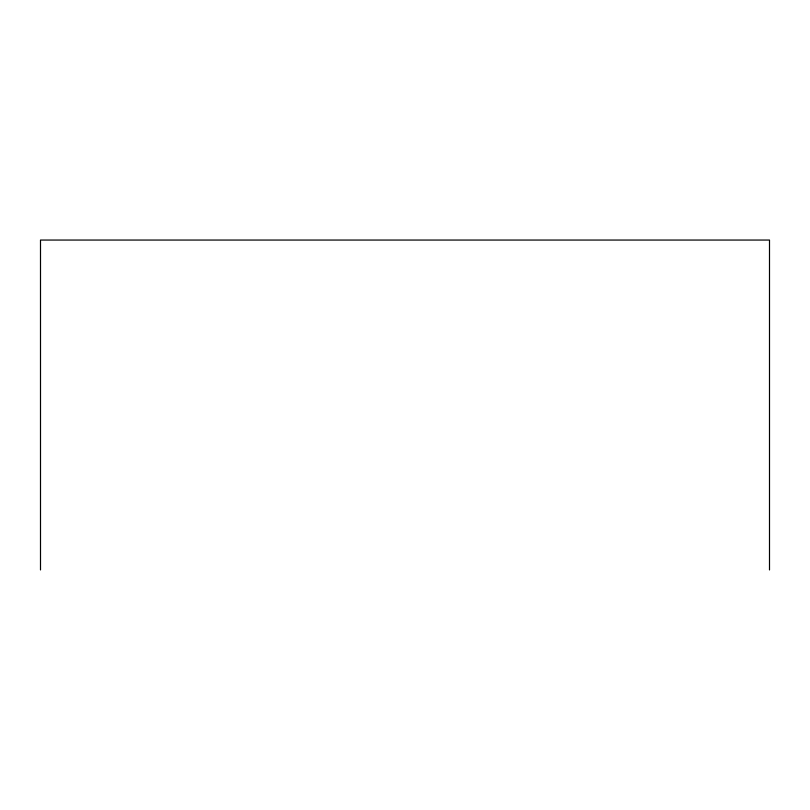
<?xml version="1.0" encoding="UTF-8"?>
<svg xmlns="http://www.w3.org/2000/svg" width="810" height="810" viewBox="0 0 810 810"><rect width="100%" height="100%" fill="white"/><g stroke="black" fill="none" stroke-linecap="round" stroke-linejoin="round"><path stroke-width="1.21" d="M769.5 569.946L769.5 240.054L40.5 240.054L40.5 569.946"/></g></svg>
